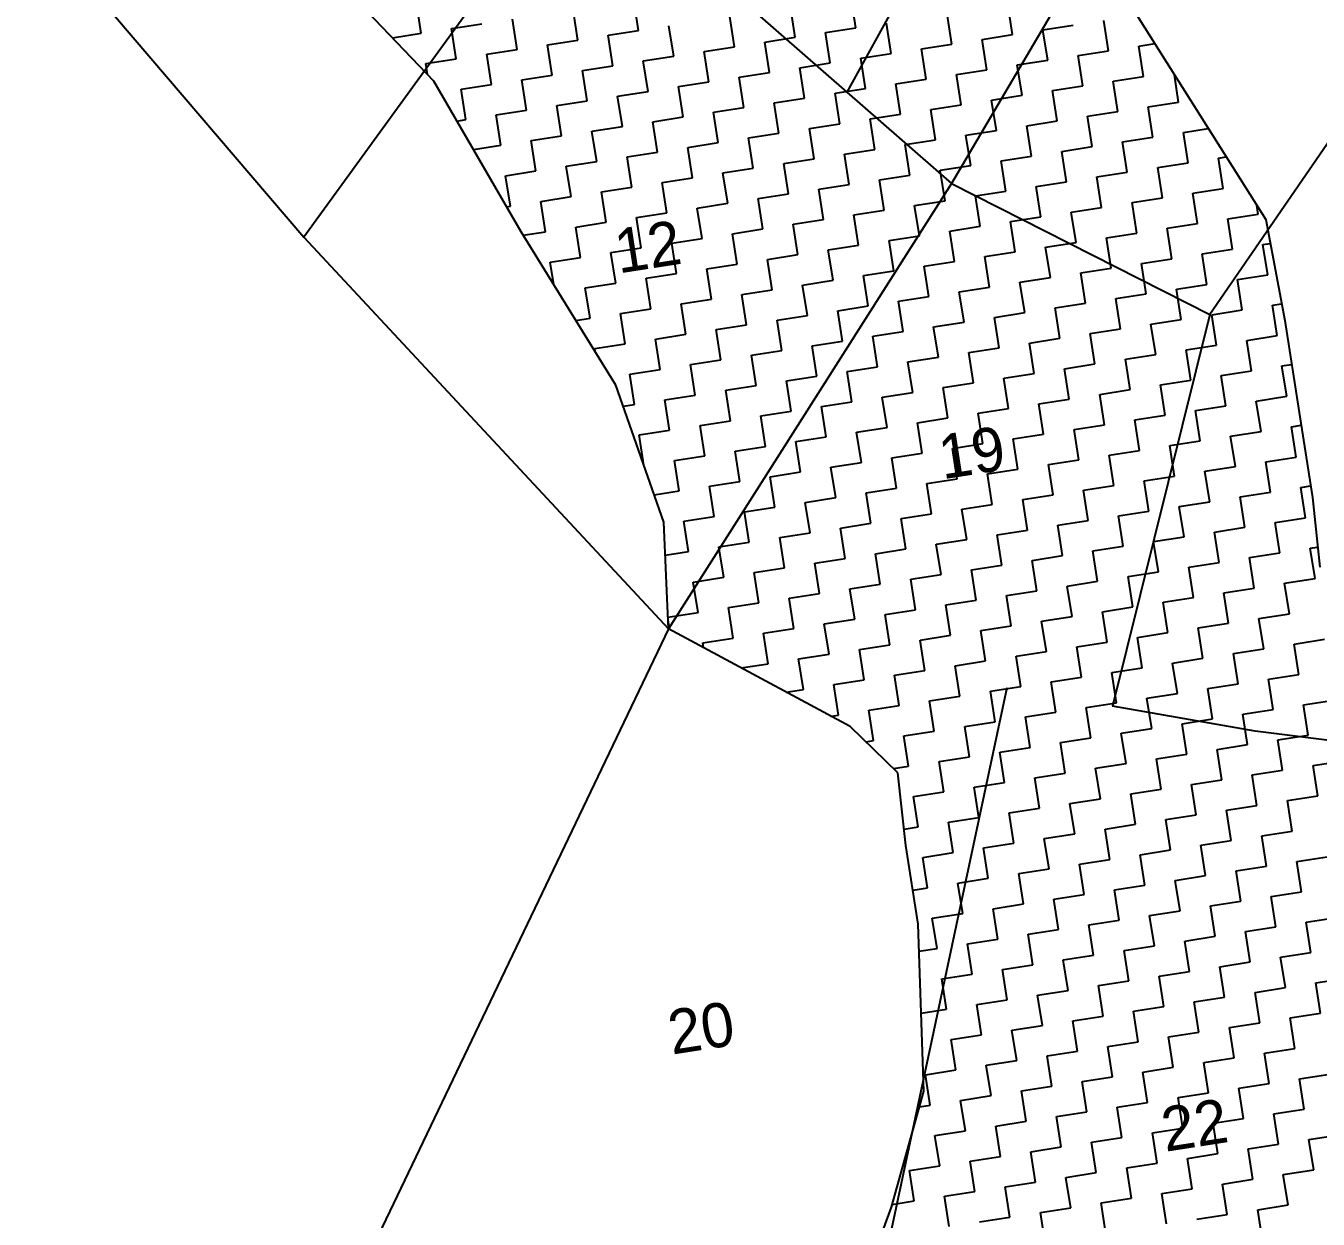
# Model space of a CAD drawing. Header units: metres. Extents: x 288488 to 290462, y 1999122 to 2001536.
# Drawn here: x 288955 to 289163.5, y 1999835.8 to 2000028.3 of the extents above; entities that cross this region are included whole.
import ezdxf
from ezdxf.enums import TextEntityAlignment as Align

# ---------------------------------------------------------------- set-up
doc = ezdxf.new("R2010")
doc.units = ezdxf.units.M
doc.header["$MEASUREMENT"] = 0
for name, color, linetype in [('POLY_HATCH', 12, 'Continuous'), ('POLY_PARCEL', 6, 'Continuous'), ('TEXT_PARCEL', 7, 'Continuous'), ('V_BOUND_LINE', 7, 'Continuous')]:
    doc.layers.add(name, color=color, linetype=linetype)
doc.styles.add('TEXT_MAP', font='')
doc.styles.get('TEXT_MAP').set_extended_font_data('Kruti Dev 050')

msp = doc.modelspace()

# ---------------------------------------------------------------- linework, layer by layer
at = {"layer": 'POLY_HATCH'}
for p, q in [((289020.86, 2000019.41), (289001.44, 2000039.69)), ((289132.03, 2000033.59), (289155.07, 1999997.07)), ((289034.95, 1999995.06), (289020.86, 2000019.41)), ((289155.07, 1999997.07), (289158.15, 1999980.76)), ((289050.19, 1999970.34), (289034.95, 1999995.06)), ((289158.15, 1999980.76), (289160.45, 1999965.94)), ((289057.96, 1999948.25), (289050.19, 1999970.34)), ((289160.45, 1999965.94), (289162.6, 1999952.19)), ((289162.6, 1999952.19), (289163.8, 1999941)), ((289058.7, 1999931.04), (289057.96, 1999948.25)), ((289088.04, 1999915.27), (289058.7, 1999931.04)), ((289095.71, 1999907.79), (289088.04, 1999915.27)), ((289096.99, 1999896.07), (289095.71, 1999907.79)), ((289098.97, 1999883.37), (289096.99, 1999896.07)), ((289099.91, 1999856.43), (289098.97, 1999883.37)), ((289094.69, 1999837.73), (289099.91, 1999856.43)), ((289088.61, 1999821.07), (289094.69, 1999837.73))]:
    msp.add_line(p, q, dxfattribs=at)
at = {"layer": 'POLY_HATCH', "linetype": 'Continuous'}
for p, q in [((289018.82, 2000027.12), (289018.05, 2000032.02)), ((289044.08, 2000026.03), (289043.32, 2000030.93)), ((289053.89, 2000027.56), (289053.12, 2000032.46)), ((289079.15, 2000026.47), (289078.39, 2000031.37)), ((289088.96, 2000027.99), (289088.19, 2000032.9)), ((289114.22, 2000026.91), (289113.46, 2000031.81)), ((289034.28, 2000024.5), (289033.52, 2000029.41)), ((289069.35, 2000024.94), (289068.59, 2000029.84)), ((289104.42, 2000025.38), (289103.66, 2000030.28)), ((289129.69, 2000024.3), (289128.93, 2000029.2)), ((289014.18, 2000026.39), (289018.82, 2000027.12)), ((289023.72, 2000027.88), (289028.62, 2000028.64)), ((289024.48, 2000022.98), (289023.72, 2000027.88)), ((289048.99, 2000026.79), (289053.89, 2000027.56)), ((289049.75, 2000021.89), (289048.99, 2000026.79)), ((289059.55, 2000023.42), (289058.79, 2000028.32)), ((289084.05, 2000027.23), (289088.96, 2000027.99)), ((289084.82, 2000022.33), (289084.05, 2000027.23)), ((289094.62, 2000023.86), (289093.86, 2000028.76)), ((289109.32, 2000026.14), (289114.22, 2000026.91)), ((289119.12, 2000027.67), (289124.02, 2000028.43)), ((289119.89, 2000022.77), (289119.12, 2000027.67)), ((289039.18, 2000025.27), (289044.08, 2000026.03)), ((289039.95, 2000020.37), (289039.18, 2000025.27)), ((289064.45, 2000024.18), (289069.35, 2000024.94)), ((289074.25, 2000025.71), (289079.15, 2000026.47)), ((289075.02, 2000020.81), (289074.25, 2000025.71)), ((289099.52, 2000024.62), (289104.42, 2000025.38)), ((289110.08, 2000021.24), (289109.32, 2000026.14)), ((289134.59, 2000025.06), (289137.16, 2000025.46)), ((289135.35, 2000020.16), (289134.59, 2000025.06)), ((289019.58, 2000022.22), (289024.48, 2000022.98)), ((289029.38, 2000023.74), (289034.28, 2000024.5)), ((289030.14, 2000018.84), (289029.38, 2000023.74)), ((289054.65, 2000022.65), (289059.55, 2000023.42)), ((289055.41, 2000017.75), (289054.65, 2000022.65)), ((289065.21, 2000019.28), (289064.45, 2000024.18)), ((289089.72, 2000023.09), (289094.62, 2000023.86)), ((289090.48, 2000018.19), (289089.72, 2000023.09)), ((289100.28, 2000019.72), (289099.52, 2000024.62)), ((289114.99, 2000022.01), (289119.89, 2000022.77)), ((289124.79, 2000023.53), (289129.69, 2000024.3)), ((289125.55, 2000018.63), (289124.79, 2000023.53)), ((289019.85, 2000020.47), (289019.58, 2000022.22)), ((289044.85, 2000021.13), (289049.75, 2000021.89)), ((289045.61, 2000016.23), (289044.85, 2000021.13)), ((289070.11, 2000020.04), (289075.02, 2000020.81)), ((289079.92, 2000021.57), (289084.82, 2000022.33)), ((289080.68, 2000016.67), (289079.92, 2000021.57)), ((289105.18, 2000020.48), (289110.08, 2000021.24)), ((289115.75, 2000017.11), (289114.99, 2000022.01)), ((289025.24, 2000018.08), (289030.14, 2000018.84)), ((289035.05, 2000019.6), (289039.95, 2000020.37)), ((289035.81, 2000014.7), (289035.05, 2000019.6)), ((289060.31, 2000018.52), (289065.21, 2000019.28)), ((289061.08, 2000013.62), (289060.31, 2000018.52)), ((289070.88, 2000015.14), (289070.11, 2000020.04)), ((289095.38, 2000018.96), (289100.28, 2000019.72)), ((289096.14, 2000014.05), (289095.38, 2000018.96)), ((289105.95, 2000015.58), (289105.18, 2000020.48)), ((289120.65, 2000017.87), (289125.55, 2000018.63)), ((289130.45, 2000019.39), (289135.35, 2000020.16)), ((289131.21, 2000014.49), (289130.45, 2000019.39)), ((289141.02, 2000016.02), (289140.33, 2000020.44)), ((289026.01, 2000013.18), (289025.24, 2000018.08)), ((289050.51, 2000016.99), (289055.41, 2000017.75)), ((289051.27, 2000012.09), (289050.51, 2000016.99)), ((289075.78, 2000015.9), (289080.68, 2000016.67)), ((289085.58, 2000017.43), (289090.48, 2000018.19)), ((289086.34, 2000012.53), (289085.58, 2000017.43)), ((289110.85, 2000016.34), (289115.75, 2000017.11)), ((289111.61, 2000011.44), (289110.85, 2000016.34)), ((289121.41, 2000012.97), (289120.65, 2000017.87)), ((289030.91, 2000013.94), (289035.81, 2000014.7)), ((289040.71, 2000015.47), (289045.61, 2000016.23)), ((289041.47, 2000010.56), (289040.71, 2000015.47)), ((289065.98, 2000014.38), (289070.88, 2000015.14)), ((289066.74, 2000009.48), (289065.98, 2000014.38)), ((289076.54, 2000011), (289075.78, 2000015.9)), ((289101.05, 2000014.82), (289105.95, 2000015.58)), ((289101.81, 2000009.92), (289101.05, 2000014.82)), ((289126.31, 2000013.73), (289131.21, 2000014.49)), ((289136.11, 2000015.26), (289141.02, 2000016.02)), ((289136.88, 2000010.36), (289136.11, 2000015.26)), ((289024.6, 2000012.96), (289026.01, 2000013.18)), ((289031.67, 2000009.04), (289030.91, 2000013.94)), ((289056.17, 2000012.85), (289061.08, 2000013.62)), ((289056.94, 2000007.95), (289056.17, 2000012.85)), ((289081.44, 2000011.77), (289086.34, 2000012.53)), ((289091.24, 2000013.29), (289096.14, 2000014.05)), ((289092.01, 2000008.39), (289091.24, 2000013.29)), ((289116.51, 2000012.2), (289121.41, 2000012.97)), ((289117.27, 2000007.3), (289116.51, 2000012.2)), ((289127.08, 2000008.83), (289126.31, 2000013.73)), ((289036.57, 2000009.8), (289041.47, 2000010.56)), ((289046.37, 2000011.33), (289051.27, 2000012.09)), ((289047.14, 2000006.43), (289046.37, 2000011.33)), ((289071.64, 2000010.24), (289076.54, 2000011)), ((289072.4, 2000005.34), (289071.64, 2000010.24)), ((289082.2, 2000006.87), (289081.44, 2000011.77)), ((289106.71, 2000010.68), (289111.61, 2000011.44)), ((289107.47, 2000005.78), (289106.71, 2000010.68)), ((289131.98, 2000009.59), (289136.88, 2000010.36)), ((289141.78, 2000011.12), (289145.81, 2000011.75)), ((289142.54, 2000006.22), (289141.78, 2000011.12)), ((289027.26, 2000008.35), (289031.67, 2000009.04)), ((289037.33, 2000004.9), (289036.57, 2000009.8)), ((289061.84, 2000008.71), (289066.74, 2000009.48)), ((289062.6, 2000003.81), (289061.84, 2000008.71)), ((289087.11, 2000007.63), (289092.01, 2000008.39)), ((289096.91, 2000009.15), (289101.81, 2000009.92)), ((289097.67, 2000004.25), (289096.91, 2000009.15)), ((289122.18, 2000008.07), (289127.08, 2000008.83)), ((289122.94, 2000003.17), (289122.18, 2000008.07)), ((289132.74, 2000004.69), (289131.98, 2000009.59)), ((289042.23, 2000005.66), (289047.14, 2000006.43)), ((289052.04, 2000007.19), (289056.94, 2000007.95)), ((289052.8, 2000002.29), (289052.04, 2000007.19)), ((289077.3, 2000006.1), (289082.2, 2000006.87)), ((289078.07, 2000001.2), (289077.3, 2000006.1)), ((289087.87, 2000002.73), (289087.11, 2000007.63)), ((289112.37, 2000006.54), (289117.27, 2000007.3)), ((289113.14, 2000001.64), (289112.37, 2000006.54)), ((289137.64, 2000005.45), (289142.54, 2000006.22)), ((289147.44, 2000006.98), (289148.7, 2000007.17)), ((289148.21, 2000002.08), (289147.44, 2000006.98)), ((289032.43, 2000004.14), (289037.33, 2000004.9)), ((289033.2, 1999999.24), (289032.43, 2000004.14)), ((289043, 2000000.76), (289042.23, 2000005.66)), ((289067.5, 2000004.58), (289072.4, 2000005.34)), ((289068.26, 1999999.68), (289067.5, 2000004.58)), ((289092.77, 2000003.49), (289097.67, 2000004.25)), ((289102.57, 2000005.02), (289107.47, 2000005.78)), ((289103.33, 2000000.11), (289102.57, 2000005.02)), ((289127.84, 2000003.93), (289132.74, 2000004.69)), ((289128.6, 1999999.03), (289127.84, 2000003.93)), ((289138.4, 2000000.55), (289137.64, 2000005.45)), ((289047.9, 2000001.53), (289052.8, 2000002.29)), ((289057.7, 2000003.05), (289062.6, 2000003.81)), ((289058.46, 1999998.15), (289057.7, 2000003.05)), ((289082.97, 2000001.96), (289087.87, 2000002.73)), ((289083.73, 1999997.06), (289082.97, 2000001.96)), ((289093.53, 1999998.59), (289092.77, 2000003.49)), ((289118.04, 2000002.4), (289122.94, 2000003.17)), ((289118.8, 1999997.5), (289118.04, 2000002.4)), ((289143.3, 2000001.32), (289148.21, 2000002.08)), ((289038.1, 2000000), (289043, 2000000.76)), ((289038.86, 1999995.1), (289038.1, 2000000)), ((289048.66, 1999996.62), (289047.9, 2000001.53)), ((289063.36, 1999998.91), (289068.26, 1999999.68)), ((289073.17, 2000000.44), (289078.07, 2000001.2)), ((289073.93, 1999995.54), (289073.17, 2000000.44)), ((289098.43, 1999999.35), (289103.33, 2000000.11)), ((289108.24, 2000000.88), (289113.14, 2000001.64)), ((289109, 1999995.98), (289108.24, 2000000.88)), ((289133.5, 1999999.79), (289138.4, 2000000.55)), ((289134.27, 1999994.89), (289133.5, 1999999.79)), ((289144.07, 1999996.42), (289143.3, 2000001.32)), ((289032.59, 1999999.14), (289033.2, 1999999.24)), ((289053.56, 1999997.39), (289058.46, 1999998.15)), ((289064.13, 1999994.01), (289063.36, 1999998.91)), ((289088.63, 1999997.83), (289093.53, 1999998.59)), ((289089.39, 1999992.93), (289088.63, 1999997.83)), ((289099.2, 1999994.45), (289098.43, 1999999.35)), ((289123.7, 1999998.27), (289128.6, 1999999.03)), ((289124.46, 1999993.36), (289123.7, 1999998.27)), ((289148.97, 1999997.18), (289153.87, 1999997.94)), ((289153.87, 1999997.94), (289153.66, 1999999.31)), ((289043.76, 1999995.86), (289048.66, 1999996.62)), ((289044.52, 1999990.96), (289043.76, 1999995.86)), ((289054.33, 1999992.49), (289053.56, 1999997.39)), ((289069.03, 1999994.78), (289073.93, 1999995.54)), ((289078.83, 1999996.3), (289083.73, 1999997.06)), ((289079.59, 1999991.4), (289078.83, 1999996.3)), ((289104.1, 1999995.21), (289109, 1999995.98)), ((289113.9, 1999996.74), (289118.8, 1999997.5)), ((289114.66, 1999991.84), (289113.9, 1999996.74)), ((289139.17, 1999995.65), (289144.07, 1999996.42)), ((289139.93, 1999990.75), (289139.17, 1999995.65)), ((289149.73, 1999992.28), (289148.97, 1999997.18)), ((289035.27, 1999994.54), (289038.86, 1999995.1)), ((289059.23, 1999993.25), (289064.13, 1999994.01)), ((289069.79, 1999989.87), (289069.03, 1999994.78)), ((289094.3, 1999993.69), (289099.2, 1999994.45)), ((289095.06, 1999988.79), (289094.3, 1999993.69)), ((289104.86, 1999990.31), (289104.1, 1999995.21)), ((289129.36, 1999994.13), (289134.27, 1999994.89)), ((289130.13, 1999989.23), (289129.36, 1999994.13)), ((289049.42, 1999991.72), (289054.33, 1999992.49)), ((289050.19, 1999986.82), (289049.42, 1999991.72)), ((289059.99, 1999988.35), (289059.23, 1999993.25)), ((289074.69, 1999990.64), (289079.59, 1999991.4)), ((289084.49, 1999992.16), (289089.39, 1999992.93)), ((289085.26, 1999987.26), (289084.49, 1999992.16)), ((289109.76, 1999991.08), (289114.66, 1999991.84)), ((289119.56, 1999992.6), (289124.46, 1999993.36)), ((289120.33, 1999987.7), (289119.56, 1999992.6)), ((289144.83, 1999991.51), (289149.73, 1999992.28)), ((289145.59, 1999986.61), (289144.83, 1999991.51)), ((289154.63, 1999993.04), (289155.79, 1999993.22)), ((289155.39, 1999988.14), (289154.63, 1999993.04)), ((289039.62, 1999990.2), (289044.52, 1999990.96)), ((289040.19, 1999986.56), (289039.62, 1999990.2)), ((289064.89, 1999989.11), (289069.79, 1999989.87)), ((289075.45, 1999985.74), (289074.69, 1999990.64)), ((289099.96, 1999989.55), (289104.86, 1999990.31)), ((289100.72, 1999984.65), (289099.96, 1999989.55)), ((289110.52, 1999986.17), (289109.76, 1999991.08)), ((289135.03, 1999989.99), (289139.93, 1999990.75)), ((289135.79, 1999985.09), (289135.03, 1999989.99)), ((289055.09, 1999987.59), (289059.99, 1999988.35)), ((289055.85, 1999982.68), (289055.09, 1999987.59)), ((289065.65, 1999984.21), (289064.89, 1999989.11)), ((289080.36, 1999986.5), (289085.26, 1999987.26)), ((289090.16, 1999988.02), (289095.06, 1999988.79)), ((289090.92, 1999983.12), (289090.16, 1999988.02)), ((289115.42, 1999986.94), (289120.33, 1999987.7)), ((289125.23, 1999988.46), (289130.13, 1999989.23)), ((289125.99, 1999983.56), (289125.23, 1999988.46)), ((289150.49, 1999987.38), (289155.39, 1999988.14)), ((289151.26, 1999982.48), (289150.49, 1999987.38)), ((289045.29, 1999986.06), (289050.19, 1999986.82)), ((289046.05, 1999981.16), (289045.29, 1999986.06)), ((289070.55, 1999984.97), (289075.45, 1999985.74)), ((289081.12, 1999981.6), (289080.36, 1999986.5)), ((289105.62, 1999985.41), (289110.52, 1999986.17)), ((289106.39, 1999980.51), (289105.62, 1999985.41)), ((289116.19, 1999982.04), (289115.42, 1999986.94)), ((289130.89, 1999984.33), (289135.79, 1999985.09)), ((289140.69, 1999985.85), (289145.59, 1999986.61)), ((289141.45, 1999980.95), (289140.69, 1999985.85)), ((289060.75, 1999983.45), (289065.65, 1999984.21)), ((289061.51, 1999978.55), (289060.75, 1999983.45)), ((289071.32, 1999980.07), (289070.55, 1999984.97)), ((289086.02, 1999982.36), (289090.92, 1999983.12)), ((289095.82, 1999983.89), (289100.72, 1999984.65)), ((289096.58, 1999978.99), (289095.82, 1999983.89)), ((289121.09, 1999982.8), (289125.99, 1999983.56)), ((289131.65, 1999979.42), (289130.89, 1999984.33)), ((289156.16, 1999983.24), (289157.64, 1999983.47)), ((289156.92, 1999978.34), (289156.16, 1999983.24)), ((289043.74, 1999980.8), (289046.05, 1999981.16)), ((289050.95, 1999981.92), (289055.85, 1999982.68)), ((289051.71, 1999977.02), (289050.95, 1999981.92)), ((289076.22, 1999980.84), (289081.12, 1999981.6)), ((289086.78, 1999977.46), (289086.02, 1999982.36)), ((289111.29, 1999981.27), (289116.19, 1999982.04)), ((289112.05, 1999976.37), (289111.29, 1999981.27)), ((289121.85, 1999977.9), (289121.09, 1999982.8)), ((289136.55, 1999980.19), (289141.45, 1999980.95)), ((289146.36, 1999981.71), (289151.26, 1999982.48)), ((289147.12, 1999976.81), (289146.36, 1999981.71)), ((289066.42, 1999979.31), (289071.32, 1999980.07)), ((289067.18, 1999974.41), (289066.42, 1999979.31)), ((289076.98, 1999975.93), (289076.22, 1999980.84)), ((289091.68, 1999978.22), (289096.58, 1999978.99)), ((289101.48, 1999979.75), (289106.39, 1999980.51)), ((289102.25, 1999974.85), (289101.48, 1999979.75)), ((289126.75, 1999978.66), (289131.65, 1999979.42)), ((289137.32, 1999975.29), (289136.55, 1999980.19)), ((289046.81, 1999976.26), (289051.71, 1999977.02)), ((289056.61, 1999977.78), (289061.51, 1999978.55)), ((289057.38, 1999972.88), (289056.61, 1999977.78)), ((289081.88, 1999976.7), (289086.78, 1999977.46)), ((289092.45, 1999973.32), (289091.68, 1999978.22)), ((289116.95, 1999977.14), (289121.85, 1999977.9)), ((289117.71, 1999972.23), (289116.95, 1999977.14)), ((289127.51, 1999973.76), (289126.75, 1999978.66)), ((289142.22, 1999976.05), (289147.12, 1999976.81)), ((289152.02, 1999977.57), (289156.92, 1999978.34)), ((289152.78, 1999972.67), (289152.02, 1999977.57)), ((289046.9, 1999975.66), (289046.81, 1999976.26)), ((289072.08, 1999975.17), (289076.98, 1999975.93)), ((289072.84, 1999970.27), (289072.08, 1999975.17)), ((289082.64, 1999971.8), (289081.88, 1999976.7)), ((289097.35, 1999974.08), (289102.25, 1999974.85)), ((289107.15, 1999975.61), (289112.05, 1999976.37)), ((289107.91, 1999970.71), (289107.15, 1999975.61)), ((289132.42, 1999974.52), (289137.32, 1999975.29)), ((289142.98, 1999971.15), (289142.22, 1999976.05)), ((289052.48, 1999972.12), (289057.38, 1999972.88)), ((289062.28, 1999973.65), (289067.18, 1999974.41)), ((289063.04, 1999968.74), (289062.28, 1999973.65)), ((289087.54, 1999972.56), (289092.45, 1999973.32)), ((289088.31, 1999967.66), (289087.54, 1999972.56)), ((289098.11, 1999969.18), (289097.35, 1999974.08)), ((289122.61, 1999973), (289127.51, 1999973.76)), ((289123.38, 1999968.1), (289122.61, 1999973)), ((289133.18, 1999969.62), (289132.42, 1999974.52)), ((289147.88, 1999971.91), (289152.78, 1999972.67)), ((289157.68, 1999973.44), (289159.25, 1999973.68)), ((289158.45, 1999968.54), (289157.68, 1999973.44)), ((289053.24, 1999967.22), (289052.48, 1999972.12)), ((289077.74, 1999971.03), (289082.64, 1999971.8)), ((289078.51, 1999966.13), (289077.74, 1999971.03)), ((289103.01, 1999969.95), (289107.91, 1999970.71)), ((289112.81, 1999971.47), (289117.71, 1999972.23)), ((289113.57, 1999966.57), (289112.81, 1999971.47)), ((289138.08, 1999970.39), (289142.98, 1999971.15)), ((289148.64, 1999967.01), (289147.88, 1999971.91)), ((289058.14, 1999967.98), (289063.04, 1999968.74)), ((289067.94, 1999969.51), (289072.84, 1999970.27)), ((289068.7, 1999964.61), (289067.94, 1999969.51)), ((289093.21, 1999968.42), (289098.11, 1999969.18)), ((289093.97, 1999963.52), (289093.21, 1999968.42)), ((289103.77, 1999965.05), (289103.01, 1999969.95)), ((289128.28, 1999968.86), (289133.18, 1999969.62)), ((289129.04, 1999963.96), (289128.28, 1999968.86)), ((289138.84, 1999965.48), (289138.08, 1999970.39)), ((289153.54, 1999967.77), (289158.45, 1999968.54)), ((289051.38, 1999966.93), (289053.24, 1999967.22)), ((289058.9, 1999963.08), (289058.14, 1999967.98)), ((289083.41, 1999966.9), (289088.31, 1999967.66)), ((289084.17, 1999961.99), (289083.41, 1999966.9)), ((289108.67, 1999965.81), (289113.57, 1999966.57)), ((289118.48, 1999967.33), (289123.38, 1999968.1)), ((289119.24, 1999962.43), (289118.48, 1999967.33)), ((289143.74, 1999966.25), (289148.64, 1999967.01)), ((289154.31, 1999962.87), (289153.54, 1999967.77)), ((289063.8, 1999963.84), (289068.7, 1999964.61)), ((289073.6, 1999965.37), (289078.51, 1999966.13)), ((289074.37, 1999960.47), (289073.6, 1999965.37)), ((289098.87, 1999964.28), (289103.77, 1999965.05)), ((289099.63, 1999959.38), (289098.87, 1999964.28)), ((289109.44, 1999960.91), (289108.67, 1999965.81)), ((289133.94, 1999964.72), (289138.84, 1999965.48)), ((289134.7, 1999959.82), (289133.94, 1999964.72)), ((289144.51, 1999961.35), (289143.74, 1999966.25)), ((289054, 1999962.32), (289058.9, 1999963.08)), ((289054.76, 1999957.42), (289054, 1999962.32)), ((289064.57, 1999958.94), (289063.8, 1999963.84)), ((289089.07, 1999962.76), (289093.97, 1999963.52)), ((289089.83, 1999957.86), (289089.07, 1999962.76)), ((289114.34, 1999961.67), (289119.24, 1999962.43)), ((289124.14, 1999963.2), (289129.04, 1999963.96)), ((289124.9, 1999958.29), (289124.14, 1999963.2)), ((289149.41, 1999962.11), (289154.31, 1999962.87)), ((289159.21, 1999963.63), (289160.78, 1999963.88)), ((289159.97, 1999958.73), (289159.21, 1999963.63)), ((289069.47, 1999959.71), (289074.37, 1999960.47)), ((289079.27, 1999961.23), (289084.17, 1999961.99)), ((289080.03, 1999956.33), (289079.27, 1999961.23)), ((289104.54, 1999960.14), (289109.44, 1999960.91)), ((289105.3, 1999955.24), (289104.54, 1999960.14)), ((289115.1, 1999956.77), (289114.34, 1999961.67)), ((289139.6, 1999960.58), (289144.51, 1999961.35)), ((289140.37, 1999955.68), (289139.6, 1999960.58)), ((289150.17, 1999957.21), (289149.41, 1999962.11)), ((289059.66, 1999958.18), (289064.57, 1999958.94)), ((289060.43, 1999953.28), (289059.66, 1999958.18)), ((289070.23, 1999954.8), (289069.47, 1999959.71)), ((289094.73, 1999958.62), (289099.63, 1999959.38)), ((289095.5, 1999953.72), (289094.73, 1999958.62)), ((289120, 1999957.53), (289124.9, 1999958.29)), ((289129.8, 1999959.06), (289134.7, 1999959.82)), ((289130.57, 1999954.16), (289129.8, 1999959.06)), ((289155.07, 1999957.97), (289159.97, 1999958.73)), ((289155.83, 1999953.07), (289155.07, 1999957.97)), ((289054.73, 1999957.41), (289054.76, 1999957.42)), ((289075.13, 1999955.57), (289080.03, 1999956.33)), ((289084.93, 1999957.09), (289089.83, 1999957.86)), ((289085.69, 1999952.19), (289084.93, 1999957.09)), ((289110.2, 1999956.01), (289115.1, 1999956.77)), ((289110.96, 1999951.11), (289110.2, 1999956.01)), ((289120.76, 1999952.63), (289120, 1999957.53)), ((289145.27, 1999956.45), (289150.17, 1999957.21)), ((289146.03, 1999951.54), (289145.27, 1999956.45)), ((289065.33, 1999954.04), (289070.23, 1999954.8)), ((289066.09, 1999949.14), (289065.33, 1999954.04)), ((289075.89, 1999950.67), (289075.13, 1999955.57)), ((289100.4, 1999954.48), (289105.3, 1999955.24)), ((289101.16, 1999949.58), (289100.4, 1999954.48)), ((289125.67, 1999953.39), (289130.57, 1999954.16)), ((289135.47, 1999954.92), (289140.37, 1999955.68)), ((289136.23, 1999950.02), (289135.47, 1999954.92)), ((289160.73, 1999953.83), (289162.3, 1999954.08)), ((289161.5, 1999948.93), (289160.73, 1999953.83)), ((289056.41, 1999952.65), (289060.43, 1999953.28)), ((289080.79, 1999951.43), (289085.69, 1999952.19)), ((289090.6, 1999952.96), (289095.5, 1999953.72)), ((289091.36, 1999948.05), (289090.6, 1999952.96)), ((289115.86, 1999951.87), (289120.76, 1999952.63)), ((289116.63, 1999946.97), (289115.86, 1999951.87)), ((289126.43, 1999948.49), (289125.67, 1999953.39)), ((289150.93, 1999952.31), (289155.83, 1999953.07)), ((289151.7, 1999947.41), (289150.93, 1999952.31)), ((289070.99, 1999949.9), (289075.89, 1999950.67)), ((289071.75, 1999945), (289070.99, 1999949.9)), ((289081.56, 1999946.53), (289080.79, 1999951.43)), ((289106.06, 1999950.34), (289110.96, 1999951.11)), ((289106.82, 1999945.44), (289106.06, 1999950.34)), ((289131.33, 1999949.26), (289136.23, 1999950.02)), ((289141.13, 1999950.78), (289146.03, 1999951.54)), ((289141.89, 1999945.88), (289141.13, 1999950.78)), ((289061.19, 1999948.38), (289066.09, 1999949.14)), ((289061.95, 1999943.48), (289061.19, 1999948.38)), ((289086.46, 1999947.29), (289091.36, 1999948.05)), ((289096.26, 1999948.82), (289101.16, 1999949.58)), ((289097.02, 1999943.92), (289096.26, 1999948.82)), ((289121.53, 1999947.73), (289126.43, 1999948.49)), ((289122.29, 1999942.83), (289121.53, 1999947.73)), ((289132.09, 1999944.35), (289131.33, 1999949.26)), ((289156.6, 1999948.17), (289161.5, 1999948.93)), ((289157.36, 1999943.27), (289156.6, 1999948.17)), ((289076.66, 1999945.77), (289081.56, 1999946.53)), ((289077.42, 1999940.86), (289076.66, 1999945.77)), ((289087.22, 1999942.39), (289086.46, 1999947.29)), ((289111.73, 1999946.2), (289116.63, 1999946.97)), ((289112.49, 1999941.3), (289111.73, 1999946.2)), ((289136.99, 1999945.12), (289141.89, 1999945.88)), ((289146.79, 1999946.64), (289151.7, 1999947.41)), ((289147.56, 1999941.74), (289146.79, 1999946.64)), ((289058.19, 1999942.89), (289061.95, 1999943.48)), ((289066.85, 1999944.24), (289071.75, 1999945)), ((289067.62, 1999939.34), (289066.85, 1999944.24)), ((289092.12, 1999943.15), (289097.02, 1999943.92)), ((289101.92, 1999944.68), (289106.82, 1999945.44)), ((289102.69, 1999939.78), (289101.92, 1999944.68)), ((289127.19, 1999943.59), (289132.09, 1999944.35)), ((289127.95, 1999938.69), (289127.19, 1999943.59)), ((289137.76, 1999940.22), (289136.99, 1999945.12)), ((289162.26, 1999944.03), (289163.45, 1999944.22)), ((289163.02, 1999939.13), (289162.26, 1999944.03)), ((289082.32, 1999941.63), (289087.22, 1999942.39)), ((289083.08, 1999936.73), (289082.32, 1999941.63)), ((289092.88, 1999938.25), (289092.12, 1999943.15)), ((289107.59, 1999940.54), (289112.49, 1999941.3)), ((289117.39, 1999942.07), (289122.29, 1999942.83)), ((289118.15, 1999937.17), (289117.39, 1999942.07)), ((289142.66, 1999940.98), (289147.56, 1999941.74)), ((289152.46, 1999942.51), (289157.36, 1999943.27)), ((289153.22, 1999937.6), (289152.46, 1999942.51)), ((289062.72, 1999938.58), (289067.62, 1999939.34)), ((289072.52, 1999940.1), (289077.42, 1999940.86)), ((289073.28, 1999935.2), (289072.52, 1999940.1)), ((289097.79, 1999939.02), (289102.69, 1999939.78)), ((289108.35, 1999935.64), (289107.59, 1999940.54)), ((289132.85, 1999939.45), (289137.76, 1999940.22)), ((289133.62, 1999934.55), (289132.85, 1999939.45)), ((289143.42, 1999936.08), (289142.66, 1999940.98)), ((289063.48, 1999933.68), (289062.72, 1999938.58)), ((289087.98, 1999937.49), (289092.88, 1999938.25)), ((289088.75, 1999932.59), (289087.98, 1999937.49)), ((289098.55, 1999934.11), (289097.79, 1999939.02)), ((289113.25, 1999936.4), (289118.15, 1999937.17)), ((289123.05, 1999937.93), (289127.95, 1999938.69)), ((289123.82, 1999933.03), (289123.05, 1999937.93)), ((289148.32, 1999936.84), (289153.22, 1999937.6)), ((289158.12, 1999938.37), (289163.02, 1999939.13)), ((289158.88, 1999933.47), (289158.12, 1999938.37)), ((289068.38, 1999934.44), (289073.28, 1999935.2)), ((289078.18, 1999935.96), (289083.08, 1999936.73)), ((289078.94, 1999931.06), (289078.18, 1999935.96)), ((289103.45, 1999934.88), (289108.35, 1999935.64)), ((289114.01, 1999931.5), (289113.25, 1999936.4)), ((289138.52, 1999935.32), (289143.42, 1999936.08)), ((289139.28, 1999930.42), (289138.52, 1999935.32)), ((289149.08, 1999931.94), (289148.32, 1999936.84)), ((289058.62, 1999932.92), (289063.48, 1999933.68)), ((289069.14, 1999929.54), (289068.38, 1999934.44)), ((289093.65, 1999933.35), (289098.55, 1999934.11)), ((289094.41, 1999928.45), (289093.65, 1999933.35)), ((289104.21, 1999929.98), (289103.45, 1999934.88)), ((289118.91, 1999932.26), (289123.82, 1999933.03)), ((289128.72, 1999933.79), (289133.62, 1999934.55)), ((289129.48, 1999928.89), (289128.72, 1999933.79)), ((289153.98, 1999932.7), (289158.88, 1999933.47)), ((289058.88, 1999930.94), (289058.64, 1999932.5)), ((289074.04, 1999930.3), (289078.94, 1999931.06)), ((289083.85, 1999931.83), (289088.75, 1999932.59)), ((289084.61, 1999926.93), (289083.85, 1999931.83)), ((289109.11, 1999930.74), (289114.01, 1999931.5)), ((289119.68, 1999927.36), (289118.91, 1999932.26)), ((289144.18, 1999931.18), (289149.08, 1999931.94)), ((289144.94, 1999926.28), (289144.18, 1999931.18)), ((289154.75, 1999927.8), (289153.98, 1999932.7)), ((289064.24, 1999928.77), (289069.14, 1999929.54)), ((289064.36, 1999928), (289064.24, 1999928.77)), ((289074.81, 1999925.4), (289074.04, 1999930.3)), ((289099.31, 1999929.21), (289104.21, 1999929.98)), ((289100.07, 1999924.31), (289099.31, 1999929.21)), ((289109.88, 1999925.84), (289109.11, 1999930.74)), ((289124.58, 1999928.13), (289129.48, 1999928.89)), ((289134.38, 1999929.65), (289139.28, 1999930.42)), ((289135.14, 1999924.75), (289134.38, 1999929.65)), ((289159.65, 1999928.57), (289164.55, 1999929.33)), ((289079.71, 1999926.16), (289084.61, 1999926.93)), ((289089.51, 1999927.69), (289094.41, 1999928.45)), ((289090.27, 1999922.79), (289089.51, 1999927.69)), ((289114.78, 1999926.6), (289119.68, 1999927.36)), ((289125.34, 1999923.23), (289124.58, 1999928.13)), ((289149.85, 1999927.04), (289154.75, 1999927.8)), ((289150.61, 1999922.14), (289149.85, 1999927.04)), ((289160.41, 1999923.66), (289159.65, 1999928.57)), ((289070.45, 1999924.72), (289074.81, 1999925.4)), ((289080.47, 1999921.26), (289079.71, 1999926.16)), ((289104.97, 1999925.08), (289109.88, 1999925.84)), ((289105.74, 1999920.17), (289104.97, 1999925.08)), ((289115.54, 1999921.7), (289114.78, 1999926.6)), ((289130.24, 1999923.99), (289135.14, 1999924.75)), ((289140.04, 1999925.51), (289144.94, 1999926.28)), ((289140.81, 1999920.61), (289140.04, 1999925.51)), ((289085.37, 1999922.02), (289090.27, 1999922.79)), ((289095.17, 1999923.55), (289100.07, 1999924.31)), ((289095.94, 1999918.65), (289095.17, 1999923.55)), ((289120.44, 1999922.46), (289125.34, 1999923.23)), ((289131, 1999919.09), (289130.24, 1999923.99)), ((289155.51, 1999922.9), (289160.41, 1999923.66)), ((289156.27, 1999918), (289155.51, 1999922.9)), ((289077.69, 1999920.83), (289080.47, 1999921.26)), ((289086.13, 1999917.12), (289085.37, 1999922.02)), ((289110.64, 1999920.94), (289115.54, 1999921.7)), ((289111.4, 1999916.04), (289110.64, 1999920.94)), ((289121.2, 1999917.56), (289120.44, 1999922.46)), ((289135.91, 1999919.85), (289140.81, 1999920.61)), ((289145.71, 1999921.38), (289150.61, 1999922.14)), ((289146.47, 1999916.48), (289145.71, 1999921.38)), ((289091.03, 1999917.89), (289095.94, 1999918.65)), ((289100.84, 1999919.41), (289105.74, 1999920.17)), ((289101.6, 1999914.51), (289100.84, 1999919.41)), ((289126.1, 1999918.32), (289131, 1999919.09)), ((289136.67, 1999914.95), (289135.91, 1999919.85)), ((289161.17, 1999918.76), (289166.07, 1999919.53)), ((289161.94, 1999913.86), (289161.17, 1999918.76)), ((289084.93, 1999916.94), (289086.13, 1999917.12)), ((289091.8, 1999912.99), (289091.03, 1999917.89)), ((289116.3, 1999916.8), (289121.2, 1999917.56)), ((289117.06, 1999911.9), (289116.3, 1999916.8)), ((289126.87, 1999913.42), (289126.1, 1999918.32)), ((289141.57, 1999915.71), (289146.47, 1999916.48)), ((289151.37, 1999917.24), (289156.27, 1999918)), ((289152.13, 1999912.34), (289151.37, 1999917.24)), ((289096.7, 1999913.75), (289101.6, 1999914.51)), ((289106.5, 1999915.27), (289111.4, 1999916.04)), ((289107.26, 1999910.37), (289106.5, 1999915.27)), ((289131.77, 1999914.19), (289136.67, 1999914.95)), ((289132.53, 1999909.29), (289131.77, 1999914.19)), ((289142.33, 1999910.81), (289141.57, 1999915.71)), ((289090.58, 1999912.8), (289091.8, 1999912.99)), ((289097.46, 1999908.85), (289096.7, 1999913.75)), ((289121.97, 1999912.66), (289126.87, 1999913.42)), ((289122.73, 1999907.76), (289121.97, 1999912.66)), ((289147.23, 1999911.57), (289152.13, 1999912.34)), ((289157.03, 1999913.1), (289161.94, 1999913.86)), ((289157.8, 1999908.2), (289157.03, 1999913.1)), ((289102.36, 1999909.61), (289107.26, 1999910.37)), ((289112.16, 1999911.14), (289117.06, 1999911.9)), ((289112.93, 1999906.23), (289112.16, 1999911.14)), ((289137.43, 1999910.05), (289142.33, 1999910.81)), ((289138.19, 1999905.15), (289137.43, 1999910.05)), ((289148, 1999906.67), (289147.23, 1999911.57)), ((289095.02, 1999908.47), (289097.46, 1999908.85)), ((289103.12, 1999904.71), (289102.36, 1999909.61)), ((289127.63, 1999908.52), (289132.53, 1999909.29)), ((289128.39, 1999903.62), (289127.63, 1999908.52)), ((289152.9, 1999907.44), (289157.8, 1999908.2)), ((289162.7, 1999908.96), (289167.6, 1999909.72)), ((289163.46, 1999904.06), (289162.7, 1999908.96)), ((289108.03, 1999905.47), (289112.93, 1999906.23)), ((289117.83, 1999907), (289122.73, 1999907.76)), ((289118.59, 1999902.1), (289117.83, 1999907)), ((289143.09, 1999905.91), (289148, 1999906.67)), ((289143.86, 1999901.01), (289143.09, 1999905.91)), ((289153.66, 1999902.54), (289152.9, 1999907.44)), ((289098.22, 1999903.95), (289103.12, 1999904.71)), ((289098.99, 1999899.05), (289098.22, 1999903.95)), ((289108.79, 1999900.57), (289108.03, 1999905.47)), ((289133.29, 1999904.38), (289138.19, 1999905.15)), ((289134.06, 1999899.48), (289133.29, 1999904.38)), ((289158.56, 1999903.3), (289163.46, 1999904.06)), ((289113.69, 1999901.33), (289118.59, 1999902.1)), ((289123.49, 1999902.86), (289128.39, 1999903.62)), ((289124.25, 1999897.96), (289123.49, 1999902.86)), ((289148.76, 1999901.77), (289153.66, 1999902.54)), ((289149.52, 1999896.87), (289148.76, 1999901.77)), ((289159.32, 1999898.4), (289158.56, 1999903.3)), ((289103.89, 1999899.81), (289108.79, 1999900.57)), ((289104.65, 1999894.91), (289103.89, 1999899.81)), ((289114.45, 1999896.43), (289113.69, 1999901.33)), ((289138.96, 1999900.25), (289143.86, 1999901.01)), ((289139.72, 1999895.35), (289138.96, 1999900.25)), ((289096.71, 1999898.69), (289098.99, 1999899.05)), ((289119.35, 1999897.2), (289124.25, 1999897.96)), ((289129.16, 1999898.72), (289134.06, 1999899.48)), ((289129.92, 1999893.82), (289129.16, 1999898.72)), ((289154.42, 1999897.63), (289159.32, 1999898.4)), ((289155.19, 1999892.73), (289154.42, 1999897.63)), ((289109.55, 1999895.67), (289114.45, 1999896.43)), ((289110.31, 1999890.77), (289109.55, 1999895.67)), ((289120.12, 1999892.29), (289119.35, 1999897.2)), ((289144.62, 1999896.11), (289149.52, 1999896.87)), ((289145.38, 1999891.21), (289144.62, 1999896.11)), ((289099.75, 1999894.14), (289104.65, 1999894.91)), ((289100.51, 1999889.24), (289099.75, 1999894.14)), ((289125.02, 1999893.06), (289129.92, 1999893.82)), ((289134.82, 1999894.58), (289139.72, 1999895.35)), ((289135.58, 1999889.68), (289134.82, 1999894.58)), ((289160.09, 1999893.5), (289164.99, 1999894.26)), ((289160.85, 1999888.6), (289160.09, 1999893.5)), ((289115.22, 1999891.53), (289120.12, 1999892.29)), ((289115.98, 1999886.63), (289115.22, 1999891.53)), ((289125.78, 1999888.16), (289125.02, 1999893.06)), ((289150.28, 1999891.97), (289155.19, 1999892.73)), ((289151.05, 1999887.07), (289150.28, 1999891.97)), ((289098.11, 1999888.87), (289100.51, 1999889.24)), ((289105.41, 1999890.01), (289110.31, 1999890.77)), ((289106.18, 1999885.11), (289105.41, 1999890.01)), ((289130.68, 1999888.92), (289135.58, 1999889.68)), ((289140.48, 1999890.44), (289145.38, 1999891.21)), ((289141.25, 1999885.54), (289140.48, 1999890.44)), ((289120.88, 1999887.39), (289125.78, 1999888.16)), ((289121.64, 1999882.49), (289120.88, 1999887.39)), ((289131.44, 1999884.02), (289130.68, 1999888.92)), ((289146.15, 1999886.31), (289151.05, 1999887.07)), ((289155.95, 1999887.83), (289160.85, 1999888.6)), ((289156.71, 1999882.93), (289155.95, 1999887.83)), ((289101.28, 1999884.34), (289106.18, 1999885.11)), ((289111.08, 1999885.87), (289115.98, 1999886.63)), ((289111.84, 1999880.97), (289111.08, 1999885.87)), ((289136.34, 1999884.78), (289141.25, 1999885.54)), ((289146.91, 1999881.41), (289146.15, 1999886.31)), ((289102.04, 1999879.44), (289101.28, 1999884.34)), ((289126.54, 1999883.26), (289131.44, 1999884.02)), ((289127.31, 1999878.35), (289126.54, 1999883.26)), ((289137.11, 1999879.88), (289136.34, 1999884.78)), ((289151.81, 1999882.17), (289156.71, 1999882.93)), ((289161.61, 1999883.69), (289166.51, 1999884.46)), ((289162.37, 1999878.79), (289161.61, 1999883.69)), ((289106.94, 1999880.2), (289111.84, 1999880.97)), ((289116.74, 1999881.73), (289121.64, 1999882.49)), ((289117.5, 1999876.83), (289116.74, 1999881.73)), ((289142.01, 1999880.64), (289146.91, 1999881.41)), ((289152.57, 1999877.27), (289151.81, 1999882.17)), ((289099.12, 1999878.99), (289102.04, 1999879.44)), ((289107.7, 1999875.3), (289106.94, 1999880.2)), ((289132.21, 1999879.12), (289137.11, 1999879.88)), ((289132.97, 1999874.22), (289132.21, 1999879.12)), ((289142.77, 1999875.74), (289142.01, 1999880.64)), ((289157.47, 1999878.03), (289162.37, 1999878.79)), ((289112.6, 1999876.07), (289117.5, 1999876.83)), ((289122.4, 1999877.59), (289127.31, 1999878.35)), ((289123.17, 1999872.69), (289122.4, 1999877.59)), ((289147.67, 1999876.5), (289152.57, 1999877.27)), ((289158.24, 1999873.13), (289157.47, 1999878.03)), ((289102.8, 1999874.54), (289107.7, 1999875.3)), ((289113.37, 1999871.17), (289112.6, 1999876.07)), ((289137.87, 1999874.98), (289142.77, 1999875.74)), ((289138.63, 1999870.08), (289137.87, 1999874.98)), ((289148.43, 1999871.6), (289147.67, 1999876.5)), ((289163.14, 1999873.89), (289168.04, 1999874.66)), ((289103.56, 1999869.64), (289102.8, 1999874.54)), ((289118.27, 1999871.93), (289123.17, 1999872.69)), ((289128.07, 1999873.45), (289132.97, 1999874.22)), ((289128.83, 1999868.55), (289128.07, 1999873.45)), ((289153.34, 1999872.37), (289158.24, 1999873.13)), ((289163.9, 1999868.99), (289163.14, 1999873.89)), ((289108.46, 1999870.4), (289113.37, 1999871.17)), ((289109.23, 1999865.5), (289108.46, 1999870.4)), ((289119.03, 1999867.03), (289118.27, 1999871.93)), ((289143.53, 1999870.84), (289148.43, 1999871.6)), ((289144.3, 1999865.94), (289143.53, 1999870.84)), ((289154.1, 1999867.47), (289153.34, 1999872.37)), ((289099.47, 1999869), (289103.56, 1999869.64)), ((289123.93, 1999867.79), (289128.83, 1999868.55)), ((289133.73, 1999869.32), (289138.63, 1999870.08)), ((289134.49, 1999864.41), (289133.73, 1999869.32)), ((289159, 1999868.23), (289163.9, 1999868.99)), ((289114.13, 1999866.26), (289119.03, 1999867.03)), ((289114.89, 1999861.36), (289114.13, 1999866.26)), ((289124.69, 1999862.89), (289123.93, 1999867.79)), ((289149.2, 1999866.7), (289154.1, 1999867.47)), ((289149.96, 1999861.8), (289149.2, 1999866.7)), ((289159.76, 1999863.33), (289159, 1999868.23)), ((289104.33, 1999864.74), (289109.23, 1999865.5)), ((289105.09, 1999859.84), (289104.33, 1999864.74)), ((289129.59, 1999863.65), (289134.49, 1999864.41)), ((289139.4, 1999865.18), (289144.3, 1999865.94)), ((289140.16, 1999860.28), (289139.4, 1999865.18)), ((289119.79, 1999862.13), (289124.69, 1999862.89)), ((289120.55, 1999857.23), (289119.79, 1999862.13)), ((289130.36, 1999858.75), (289129.59, 1999863.65)), ((289154.86, 1999862.57), (289159.76, 1999863.33)), ((289155.62, 1999857.66), (289154.86, 1999862.57)), ((289109.99, 1999860.6), (289114.89, 1999861.36)), ((289110.75, 1999855.7), (289109.99, 1999860.6)), ((289135.26, 1999859.51), (289140.16, 1999860.28)), ((289145.06, 1999861.04), (289149.96, 1999861.8)), ((289145.82, 1999856.14), (289145.06, 1999861.04)), ((289100.19, 1999859.08), (289105.09, 1999859.84)), ((289100.95, 1999854.17), (289100.19, 1999859.08)), ((289125.46, 1999857.99), (289130.36, 1999858.75)), ((289126.22, 1999853.09), (289125.46, 1999857.99)), ((289136.02, 1999854.61), (289135.26, 1999859.51)), ((289160.52, 1999858.43), (289165.43, 1999859.19)), ((289161.29, 1999853.53), (289160.52, 1999858.43)), ((289115.65, 1999856.46), (289120.55, 1999857.23)), ((289116.42, 1999851.56), (289115.65, 1999856.46)), ((289140.92, 1999855.38), (289145.82, 1999856.14)), ((289150.72, 1999856.9), (289155.62, 1999857.66)), ((289151.49, 1999852), (289150.72, 1999856.9)), ((289099.21, 1999853.9), (289100.95, 1999854.17)), ((289105.85, 1999854.94), (289110.75, 1999855.7)), ((289106.61, 1999850.04), (289105.85, 1999854.94)), ((289131.12, 1999853.85), (289136.02, 1999854.61)), ((289131.88, 1999848.95), (289131.12, 1999853.85)), ((289141.68, 1999850.47), (289140.92, 1999855.38)), ((289121.32, 1999852.32), (289126.22, 1999853.09)), ((289122.08, 1999847.42), (289121.32, 1999852.32)), ((289146.58, 1999851.24), (289151.49, 1999852)), ((289156.39, 1999852.76), (289161.29, 1999853.53)), ((289157.15, 1999847.86), (289156.39, 1999852.76)), ((289101.71, 1999849.27), (289106.61, 1999850.04)), ((289111.52, 1999850.8), (289116.42, 1999851.56)), ((289112.28, 1999845.9), (289111.52, 1999850.8)), ((289136.78, 1999849.71), (289141.68, 1999850.47)), ((289137.55, 1999844.81), (289136.78, 1999849.71)), ((289147.35, 1999846.34), (289146.58, 1999851.24)), ((289102.48, 1999844.37), (289101.71, 1999849.27)), ((289126.98, 1999848.19), (289131.88, 1999848.95)), ((289127.74, 1999843.29), (289126.98, 1999848.19)), ((289152.25, 1999847.1), (289157.15, 1999847.86)), ((289162.05, 1999848.63), (289166.95, 1999849.39)), ((289162.81, 1999843.72), (289162.05, 1999848.63)), ((289107.38, 1999845.14), (289112.28, 1999845.9)), ((289117.18, 1999846.66), (289122.08, 1999847.42)), ((289117.94, 1999841.76), (289117.18, 1999846.66)), ((289142.45, 1999845.57), (289147.35, 1999846.34)), ((289143.21, 1999840.67), (289142.45, 1999845.57)), ((289153.01, 1999842.2), (289152.25, 1999847.1)), ((289097.58, 1999843.61), (289102.48, 1999844.37)), ((289098.34, 1999838.71), (289097.58, 1999843.61)), ((289108.14, 1999840.23), (289107.38, 1999845.14)), ((289122.84, 1999842.52), (289127.74, 1999843.29)), ((289132.65, 1999844.05), (289137.55, 1999844.81)), ((289133.41, 1999839.15), (289132.65, 1999844.05)), ((289157.91, 1999842.96), (289162.81, 1999843.72)), ((289113.04, 1999841), (289117.94, 1999841.76)), ((289123.61, 1999837.62), (289122.84, 1999842.52)), ((289148.11, 1999841.44), (289153.01, 1999842.2)), ((289148.87, 1999836.53), (289148.11, 1999841.44)), ((289158.68, 1999838.06), (289157.91, 1999842.96)), ((289103.24, 1999839.47), (289108.14, 1999840.23)), ((289104, 1999834.57), (289103.24, 1999839.47)), ((289113.8, 1999836.1), (289113.04, 1999841)), ((289128.51, 1999838.38), (289133.41, 1999839.15)), ((289138.31, 1999839.91), (289143.21, 1999840.67)), ((289139.07, 1999835.01), (289138.31, 1999839.91)), ((289094.81, 1999838.16), (289098.34, 1999838.71)), ((289118.71, 1999836.86), (289123.61, 1999837.62)), ((289129.27, 1999833.48), (289128.51, 1999838.38)), ((289153.77, 1999837.3), (289158.68, 1999838.06)), ((289154.54, 1999832.4), (289153.77, 1999837.3)), ((289108.9, 1999835.33), (289113.8, 1999836.1)), ((289119.47, 1999831.96), (289118.71, 1999836.86)), ((289143.97, 1999835.77), (289148.87, 1999836.53))]:
    msp.add_line(p, q, dxfattribs=at)
at = {"layer": 'POLY_PARCEL'}
for p, q in [((289132.37, 2000099.18), (289087.49, 2000017.61)), ((289153.52, 2000086.36), (289104.39, 2000002.9)), ((289041.85, 2000052.11), (288999.87, 1999994.22)), ((289191.17, 2000047.44), (289146.07, 1999981.74)), ((289073.05, 2000030.18), (289087.49, 2000017.61)), ((289087.49, 2000017.61), (289104.39, 2000002.9)), ((289104.39, 2000002.9), (289058.7, 1999931.04)), ((289104.39, 2000002.9), (289146.07, 1999981.74)), ((289146.07, 1999981.74), (289130.36, 1999918.54)), ((289113.29, 1999921.52), (289088.36, 1999804.43)), ((289153.38, 1999914.52), (289130.36, 1999918.54)), ((289198.3, 1999908.83), (289153.38, 1999914.52))]:
    msp.add_line(p, q, dxfattribs=at)
at = {"layer": 'V_BOUND_LINE'}
for p, q in [((288955.03, 2000046.7), (288999.87, 1999994.22)), ((288999.87, 1999994.22), (289058.7, 1999931.04)), ((289058.7, 1999931.04), (289011.36, 1999832.03))]:
    msp.add_line(p, q, dxfattribs=at)

# ---------------------------------------------------------------- texts
at = {"layer": 'TEXT_PARCEL', "style": 'TEXT_MAP'}
for s, p in [('12', (289055.35, 1999992.75)), ('19', (289107.63, 1999959.48)), ('20', (289063.96, 1999866.66)), ('22', (289143.56, 1999851.03))]:
    msp.add_text(s, height=7.142, rotation=8.8469, dxfattribs=at).set_placement(p, align=Align.MIDDLE)

doc.saveas('drawing.dxf')
